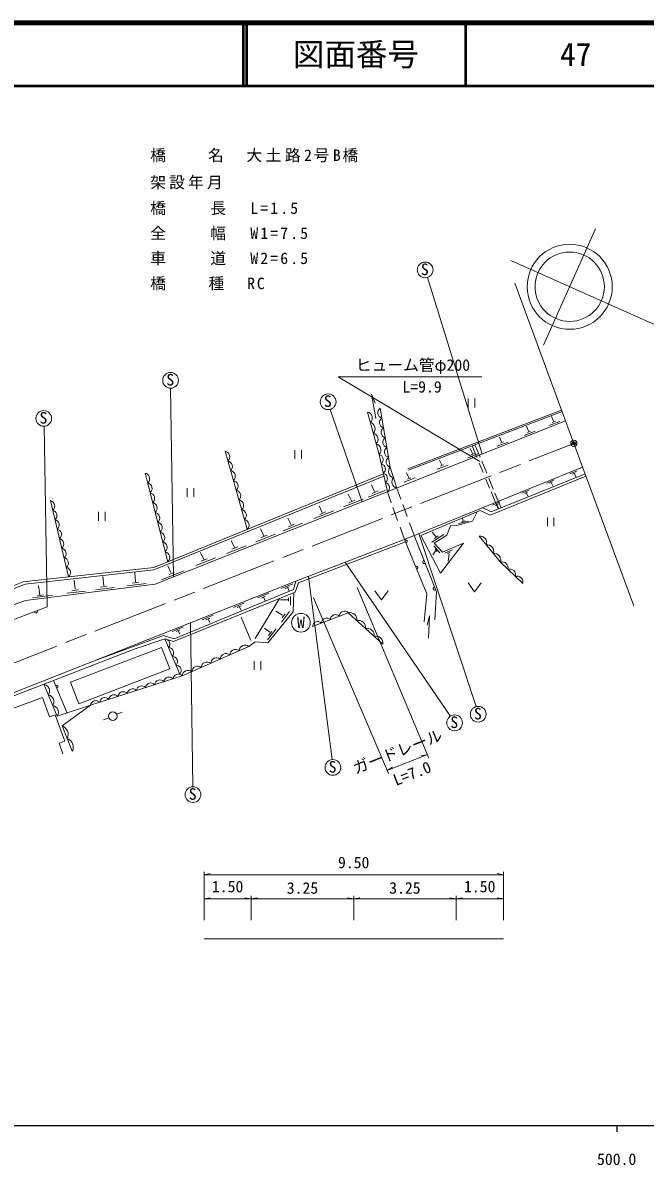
# Model space of a CAD drawing. Units: millimetres, scale not verified, with parts at other scales. Extents: x 40000 to 680000, y 20000 to 380000.
# Drawn here: x 473772 to 572519, y 198715 to 380000 of the extents above; entities that cross this region are included whole.
import ezdxf
from ezdxf.enums import TextEntityAlignment as Align

# ---------------------------------------------------------------- set-up
doc = ezdxf.new("R2010")
doc.units = ezdxf.units.MM
doc.header["$LTSCALE"] = 1000
doc.header["$PDMODE"] = 32
doc.header["$PDSIZE"] = 500
doc.linetypes.add('CHAIN', pattern=[18.5, 12, -1.5, 3.5, -1.5])
for name, color, linetype, lineweight in [('M-BGD', 7, 'Continuous', 13), ('M-BMK', 2, 'CHAIN', 13), ('M-BMK-SRVR', 3, 'Continuous', 13), ('M-STR-HTXT', 7, 'Continuous', 13), ('M-STR-STR1', 1, 'Continuous', 13), ('M-TTL', 2, 'Continuous', 140), ('M-TTL-BAND', 7, 'Continuous', 25), ('M-TTL-LINE', 7, 'Continuous', 50)]:
    doc.layers.add(name, color=color, linetype=linetype, lineweight=lineweight)
doc.layers.add('M-OTRS', color=6, linetype='Continuous')
doc.layers.add('M-TTL-TXT', color=7, linetype='Continuous')
doc.styles.add('ＭＳ ゴシック', font='')
doc.styles.get('ＭＳ ゴシック').set_extended_font_data('MS Gothic')

msp = doc.modelspace()

# ---------------------------------------------------------------- linework, layer by layer
at = {"layer": 'M-BGD'}
for p, q in [((556393, 328835), (564658, 347320)), ((551209, 342295), (578681, 330012)), ((538008, 339606), (546649, 311548)), ((497679, 292054), (497175, 322024)), ((529778, 317192), (529105, 321085)), ((529105, 321085), (529656, 319658)), ((544456, 318976), (544456, 320376)), ((545506, 318976), (545506, 320376)), ((527600, 303965), (522513, 318651)), ((559257, 318530), (534871, 309233)), ((559338, 318311), (534954, 309015)), ((557969, 316776), (557635, 317548)), ((477608, 287345), (477146, 315973)), ((494762, 290893), (559888, 316819)), ((554035, 315210), (553702, 315982)), ((557246, 316095), (558997, 316755)), ((557774, 316568), (558282, 316769)), ((549739, 313500), (549406, 314272)), ((553312, 314529), (555064, 315189)), ((553841, 315002), (554348, 315203)), ((509386, 299624), (505858, 312014)), ((516938, 310787), (516938, 312187)), ((517987, 310787), (517987, 312187)), ((545110, 311657), (544776, 312429)), ((545062, 312868), (545829, 311014)), ((545508, 313038), (546323, 311070)), ((549017, 312819), (550768, 313479)), ((549545, 313292), (550052, 313493)), ((540230, 309842), (539896, 310614)), ((544387, 310976), (546139, 311636)), ((544915, 311449), (545423, 311650)), ((546189, 310143), (546806, 308649)), ((546592, 310417), (547374, 308528)), ((496763, 294486), (493180, 308543)), ((530977, 308412), (494548, 293584)), ((534433, 298053), (562589, 309491)), ((535002, 307809), (534668, 308580)), ((539507, 309161), (541259, 309822)), ((540035, 309634), (540543, 309836)), ((562975, 308444), (548079, 302397)), ((560543, 308432), (561706, 308928)), ((560988, 308390), (561461, 308608)), ((561289, 308414), (561498, 307964)), ((531059, 308041), (494560, 293184)), ((529598, 305609), (529098, 306686)), ((534279, 307128), (536030, 307788)), ((534807, 307600), (535314, 307802)), ((547241, 307598), (547845, 306136)), ((547696, 307749), (548418, 306002)), ((547926, 301876), (563126, 308032)), ((556922, 306966), (558085, 307462)), ((557367, 306925), (557840, 307142)), ((557668, 306948), (557877, 306498)), ((499839, 304771), (499839, 306170)), ((500889, 304771), (500889, 306170)), ((525913, 304142), (525413, 305219)), ((528562, 304727), (531286, 305796)), ((529202, 305317), (530147, 305713)), ((548077, 305576), (549203, 302853)), ((548689, 305348), (549646, 303033)), ((552959, 305356), (554122, 305852)), ((553404, 305315), (553876, 305532)), ((553705, 305338), (553914, 304888)), ((481026, 292077), (478135, 304174)), ((521268, 302292), (520767, 303369)), ((524662, 303176), (527762, 304392)), ((525517, 303850), (526462, 304246)), ((548079, 302397), (546743, 303054)), ((548307, 303466), (549470, 303962)), ((548752, 303425), (549224, 303643)), ((549053, 303448), (549261, 302999)), ((485802, 300971), (485802, 302371)), ((486852, 300971), (486852, 302371)), ((516324, 300324), (515823, 301401)), ((520017, 301326), (523116, 302543)), ((520872, 302000), (521817, 302397)), ((536917, 298656), (546355, 302626)), ((543430, 300790), (543963, 300952)), ((543643, 300957), (543518, 301318)), ((545860, 302418), (545110, 300915)), ((546355, 302626), (547926, 301876)), ((557005, 300114), (557005, 301513)), ((558055, 300114), (558055, 301513)), ((511987, 298598), (511486, 299675)), ((515073, 299358), (518172, 300574)), ((515928, 300032), (516873, 300428)), ((539283, 298487), (538699, 299195)), ((541654, 300180), (541045, 298711)), ((542624, 300243), (541654, 300180)), ((545110, 300915), (542624, 300243)), ((542925, 300521), (544468, 300915)), ((507352, 296753), (506852, 297830)), ((510736, 297632), (513835, 298848)), ((511590, 298306), (512536, 298702)), ((517073, 291371), (534433, 298053)), ((517497, 291145), (534479, 297646)), ((537886, 289358), (534328, 298013)), ((535865, 298635), (539390, 289695)), ((545696, 271484), (536632, 298947)), ((540059, 292667), (536917, 298656)), ((538664, 297604), (540548, 298792)), ((541045, 298711), (539040, 297429)), ((539040, 297429), (540381, 295991)), ((539081, 298167), (539672, 298570)), ((543687, 297436), (540059, 292667)), ((540381, 295991), (543687, 297436)), ((502475, 294846), (501975, 295923)), ((506101, 295787), (509201, 297003)), ((506956, 296461), (507901, 296857)), ((539259, 296203), (538835, 295598)), ((539008, 297009), (539961, 295883)), ((539196, 296467), (539530, 296099)), ((540711, 295828), (541927, 296391)), ((541170, 295800), (541594, 296015)), ((541406, 295709), (541253, 294563)), ((497280, 292791), (496771, 293843)), ((501224, 293880), (504324, 295096)), ((502079, 294554), (503024, 294950)), ((524902, 294384), (541604, 270033)), ((494548, 293584), (473846, 291277)), ((494560, 293184), (474161, 290911)), ((486615, 290671), (486483, 292130)), ((491654, 291295), (491522, 292754)), ((495787, 291620), (499373, 293017)), ((496970, 292472), (497771, 292791)), ((522850, 263080), (519097, 292150)), ((473846, 291277), (461572, 286517)), ((474161, 290911), (461670, 286066)), ((474204, 288348), (494762, 290893)), ((476457, 289232), (476235, 290714)), ((482061, 290107), (481929, 291567)), ((485298, 290028), (488290, 290393)), ((486115, 290449), (487150, 290601)), ((490337, 290652), (493329, 291017)), ((491154, 291072), (492189, 291225)), ((517073, 291371), (495943, 283062)), ((514836, 290234), (516602, 290975)), ((515416, 290248), (516013, 290521)), ((515817, 290341), (516035, 289855)), ((517073, 291371), (516719, 290047)), ((516990, 289672), (517497, 291145)), ((544415, 291107), (545465, 289707)), ((545465, 289707), (546515, 291107)), ((461695, 283938), (474204, 288348)), ((475320, 288755), (478499, 289183)), ((476063, 289055), (477073, 289204)), ((480744, 289464), (483735, 289829)), ((481560, 289885), (482596, 290038)), ((497673, 281821), (516990, 289672)), ((516719, 290047), (497794, 282264)), ((514514, 288666), (510641, 282307)), ((511015, 288731), (512781, 289473)), ((511618, 288722), (512215, 288995)), ((511998, 288782), (512215, 288296)), ((515795, 288437), (514669, 288437)), ((515948, 288771), (515934, 288215)), ((516219, 287562), (516268, 288986)), ((516671, 286550), (516777, 289585)), ((529639, 289841), (530689, 288441)), ((530689, 288441), (531739, 289841)), ((537440, 284922), (537886, 289358)), ((539390, 289695), (539128, 285282)), ((459024, 280236), (477608, 287345)), ((507189, 287227), (508954, 287968)), ((507791, 287217), (508389, 287491)), ((508171, 287278), (508389, 286791)), ((512650, 281620), (516671, 286550)), ((514982, 286005), (513940, 286645)), ((514794, 284872), (516059, 286561)), ((500741, 258773), (500388, 284810)), ((502228, 285276), (503993, 286017)), ((502830, 285267), (503428, 285540)), ((503210, 285327), (503428, 284840)), ((509937, 281979), (508436, 285684)), ((514906, 285574), (515399, 286221)), ((538315, 285915), (537937, 284433)), ((538128, 282335), (538315, 285915)), ((495943, 283062), (468047, 272002)), ((497474, 283407), (499239, 284148)), ((498076, 283397), (498673, 283671)), ((498456, 283458), (498673, 282971)), ((512954, 283274), (512143, 283927)), ((512601, 282098), (513956, 283818)), ((512769, 282797), (513297, 283422)), ((496085, 282785), (484834, 278658)), ((491460, 280612), (496286, 282238)), ((497794, 282264), (496085, 282785)), ((496286, 282238), (497673, 281821)), ((498675, 276654), (496286, 282238)), ((509617, 281036), (510638, 281756)), ((510638, 281756), (512650, 281620)), ((478636, 275608), (491460, 280612)), ((481342, 275342), (495759, 280893)), ((497077, 277470), (495759, 280893)), ((482660, 271919), (497077, 277470)), ((510460, 277316), (510460, 278716)), ((511510, 277316), (511510, 278716)), ((468159, 271600), (478636, 275608)), ((480786, 270466), (478636, 275608)), ((479220, 269948), (477120, 275029)), ((482660, 271919), (481342, 275342)), ((452966, 264254), (476890, 272916)), ((476890, 272916), (478001, 269846)), ((478001, 269846), (478917, 270178)), ((478917, 270178), (480431, 265997)), ((479220, 269948), (484514, 271700)), ((484514, 271700), (479986, 268416)), ((488682, 270270), (489522, 270629)), ((481620, 264390), (479986, 268416)), ((486572, 269372), (487413, 269731)), ((479515, 265666), (480431, 265997)), ((479515, 265666), (480125, 263981)), ((502518, 237619), (502518, 245281)), ((502518, 244781), (503518, 244981)), ((502518, 244781), (550018, 244781)), ((550018, 244781), (549018, 244981)), ((550018, 237619), (550018, 245281)), ((502518, 237619), (502518, 241461)), ((502518, 240961), (503518, 241161)), ((510018, 240961), (509018, 241161)), ((510018, 237619), (510018, 241461)), ((510018, 237619), (510018, 241461)), ((510018, 237619), (510018, 241461)), ((510018, 240961), (511018, 241161)), ((526268, 240961), (525268, 241161)), ((526268, 237619), (526268, 241461)), ((526268, 237619), (526268, 241461)), ((526268, 240961), (527268, 241161)), ((542518, 240961), (541518, 241161)), ((542518, 237619), (542518, 241461)), ((542518, 237619), (542518, 241461)), ((542518, 237619), (542518, 241461)), ((542518, 240961), (543518, 241161)), ((550018, 240961), (549018, 241161)), ((550018, 237619), (550018, 241461)), ((502518, 240961), (510018, 240961)), ((510018, 240961), (526268, 240961)), ((526268, 240961), (542518, 240961)), ((542518, 240961), (550018, 240961)), ((510018, 234619), (502518, 234619)), ((526268, 234619), (510018, 234619)), ((526268, 234619), (542518, 234619)), ((542518, 234619), (550018, 234619))]:
    msp.add_line(p, q, dxfattribs=at)
for points in [[(531609, 305561), (530295, 311491), (528478, 318241)], [(530477, 318838), (532067, 309498), (533121, 306163)], [(553093, 291015), (549554, 294390), (546176, 298541)], [(530890, 281383), (525402, 286379), (519726, 284197)], [(509617, 281036), (499059, 276363), (484514, 271700)]]:
    msp.add_lwpolyline(points, dxfattribs=at)
for centre, radius in [((560545, 338121), 6750), ((560545, 338121), 5500), ((537606, 340789), 1250), ((497213, 323273), 1250), ((522214, 319865), 1250), ((477089, 317222), 1250), ((517896, 284794), 1485), ((488054, 269964), 683), ((542283, 268907), 1250), ((546030, 270279), 1250), ((522968, 261835), 1250), ((500774, 257523), 1250)]:
    msp.add_circle(centre, radius, dxfattribs=at)
for centre, radius, start, end in [((528210, 317264), 1013, 315.50025, 74.62404), ((530978, 318122), 873, 124.96808, 254.35039), ((531243, 316565), 873, 124.96808, 254.35039), ((528664, 315576), 1013, 315.50025, 74.62404), ((531508, 315009), 873, 124.96808, 254.35039), ((529118, 313889), 1013, 315.50025, 74.62404), ((531773, 313452), 873, 124.96808, 254.35039), ((505695, 311131), 898, 312.21719, 79.57479), ((529572, 312202), 1013, 315.50025, 74.62404), ((532038, 311895), 873, 124.96808, 254.35039), ((506136, 309582), 898, 312.21719, 79.57479), ((530140, 310679), 826, 305.75834, 79.22359), ((530469, 309197), 826, 305.75834, 79.22359), ((532303, 310339), 873, 124.96808, 254.35039), ((492992, 307663), 900, 310.66519, 77.92814), ((506577, 308033), 898, 312.21719, 79.57479), ((530797, 307714), 826, 305.75834, 79.22359), ((532821, 308819), 1014, 138.01931, 257.07777), ((493390, 306101), 900, 310.66519, 77.92814), ((507018, 306484), 898, 312.21719, 79.57479), ((531126, 306232), 826, 305.75834, 79.22359), ((533348, 307152), 1014, 138.01931, 257.07777), ((493788, 304539), 900, 310.66519, 77.92814), ((507459, 304936), 898, 312.21719, 79.57479), ((477971, 303336), 854, 307.94513, 78.93807), ((494186, 302977), 900, 310.66519, 77.92814), ((507900, 303387), 898, 312.21719, 79.57479), ((478332, 301824), 854, 307.94513, 78.93807), ((478693, 300312), 854, 307.94513, 78.93807), ((494584, 301416), 900, 310.66519, 77.92814), ((508341, 301838), 898, 312.21719, 79.57479), ((508782, 300289), 898, 312.21719, 79.57479), ((479055, 298799), 854, 307.94513, 78.93807), ((494983, 299854), 900, 310.66519, 77.92814), ((495381, 298292), 900, 310.66519, 77.92814), ((479416, 297287), 854, 307.94513, 78.93807), ((495779, 296730), 900, 310.66519, 77.92814), ((534507, 297699), 254, 281.95318, 122.7309), ((546316, 297505), 1046, 340.58362, 97.67718), ((479778, 295775), 854, 307.94513, 78.93807), ((496177, 295168), 900, 310.66519, 77.92814), ((547442, 296121), 1046, 340.58362, 97.67718), ((548567, 294737), 1046, 340.58362, 97.67718), ((480139, 294263), 854, 307.94513, 78.93807), ((536217, 293537), 254, 281.95318, 122.7309), ((537473, 294432), 254, 101.12783, 301.90555), ((549857, 293528), 914, 343.30435, 109.41631), ((480500, 292751), 854, 307.94513, 78.93807), ((551037, 292403), 914, 343.30435, 109.41631), ((552217, 291278), 914, 343.30435, 109.41631), ((539124, 290246), 254, 101.12783, 301.90555), ((475853, 286624), 254, 190.54328, 31.321), ((524810, 285800), 828, 44.34589, 177.69739), ((520553, 284164), 828, 44.34589, 177.69739), ((521972, 284710), 828, 44.34589, 177.69739), ((523391, 285255), 828, 44.34589, 177.69739), ((525677, 285303), 1111, 351.04305, 104.33649), ((527049, 284054), 1111, 351.04305, 104.33649), ((528421, 282805), 1111, 351.04305, 104.33649), ((496285, 281412), 826, 316.4216, 89.89438), ((509037, 280309), 930, 51.41866, 176.33294), ((529793, 281556), 1111, 351.04305, 104.33649), ((496882, 280016), 826, 316.4216, 89.89438), ((497479, 278620), 826, 316.4216, 89.89438), ((504512, 278307), 930, 51.41866, 176.33294), ((506020, 278974), 930, 51.41866, 176.33294), ((507528, 279642), 930, 51.41866, 176.33294), ((498076, 277224), 826, 316.4216, 89.89438), ((501496, 276972), 930, 51.41866, 176.33294), ((503004, 277639), 930, 51.41866, 176.33294), ((495525, 274880), 833, 41.35356, 174.19947), ((496979, 275347), 833, 41.35356, 174.19947), ((498434, 275813), 833, 41.35356, 174.19947), ((499988, 276304), 930, 51.41866, 176.33294), ((476925, 273957), 1089, 325.20605, 79.69719), ((479092, 274636), 254, 282.30169, 123.0794), ((489706, 273015), 833, 41.35356, 174.19947), ((491161, 273481), 833, 41.35356, 174.19947), ((492616, 273947), 833, 41.35356, 174.19947), ((494070, 274414), 833, 41.35356, 174.19947), ((477625, 272263), 1089, 325.20605, 79.69719), ((485343, 271616), 833, 41.35356, 174.19947), ((486797, 272082), 833, 41.35356, 174.19947), ((488252, 272548), 833, 41.35356, 174.19947), ((478325, 270570), 1089, 325.20605, 79.69719), ((479533, 267060), 1430, 332.65799, 71.51912), ((480350, 265046), 1430, 332.65799, 71.51912)]:
    msp.add_arc(centre, radius, start, end, dxfattribs=at)
at = {"layer": 'M-BMK'}
msp.add_line((467990, 276718), (561202, 313254), dxfattribs=at)
at = {"layer": 'M-BMK-SRVR'}
for p, q in [((551818, 338713), (561202, 313254)), ((561202, 313254), (570697, 287492))]:
    msp.add_line(p, q, dxfattribs=at)
msp.add_circle((561202, 313254), 500, dxfattribs=at)
msp.add_point((561202, 313254), dxfattribs=at)
at = {"layer": 'M-OTRS'}
msp.add_point((561202, 313254), dxfattribs=at)
at = {"layer": 'M-STR-HTXT'}
for p, q in [((546312, 310399), (523825, 323838)), ((523825, 323838), (546629, 323838)), ((526809, 290368), (538197, 263326)), ((531772, 260850), (519913, 288726)), ((531561, 261346), (537964, 263879)), ((537964, 263879), (536961, 263697)), ((531561, 261346), (532417, 261900))]:
    msp.add_line(p, q, dxfattribs=at)
at = {"layer": 'M-STR-STR1'}
for p, q in [((531609, 305561), (532239, 303810)), ((533121, 306163), (533766, 304394)), ((532504, 303075), (533238, 301039)), ((534078, 303539), (534769, 301644)), ((533632, 299946), (534328, 298013)), ((535124, 300669), (535865, 298635))]:
    msp.add_line(p, q, dxfattribs=at)
at = {"layer": 'M-TTL'}
msp.add_line((680000, 380000), (40000, 380000), dxfattribs=at)
at = {"layer": 'M-TTL-BAND'}
for p, q in [((40000, 205000), (579000, 205000)), ((568000, 205000), (568000, 204000))]:
    msp.add_line(p, q, dxfattribs=at)
at = {"layer": 'M-TTL-LINE'}
for p, q in [((508747, 380000), (508747, 370000)), ((509247, 380000), (509247, 370000)), ((543997, 380000), (543997, 370000)), ((40000, 370000), (680000, 370000))]:
    msp.add_line(p, q, dxfattribs=at)

# ---------------------------------------------------------------- texts
at = {"layer": 'M-BGD', "style": 'ＭＳ ゴシック'}
for s, p in [('S', (536927, 339416)), ('S', (496535, 321900)), ('S', (521535, 318492)), ('S', (476411, 315849)), ('W', (517271, 283402)), ('S', (545351, 268905)), ('S', (541604, 267533)), ('S', (522290, 260462)), ('S', (500095, 256150))]:
    msp.add_text(s, height=1833, dxfattribs=at).set_placement(p, align=Align.BOTTOM_LEFT)
for s, p in [('9.50', (526268, 245281)), ('1.50', (506268, 241461)), ('3.25', (518143, 241242)), ('3.25', (534393, 241242)), ('1.50', (546268, 241461))]:
    msp.add_text(s, height=1833, dxfattribs=at).set_placement(p, align=Align.BOTTOM_CENTER)
at = {"layer": 'M-STR-HTXT', "style": 'ＭＳ ゴシック'}
for s, p in [('ヒューム管φ200', (526604, 324231)), ('L=9.9', (534008, 320771))]:
    msp.add_text(s, height=1833, dxfattribs=at).set_placement(p, align=Align.BOTTOM_LEFT)
for s, p in [('ガードレール', (526776, 260244)), ('L=7.0', (533177, 258379))]:
    msp.add_text(s, height=1833, rotation=21.584, dxfattribs=at).set_placement(p, align=Align.BOTTOM_LEFT)
at = {"layer": 'M-STR-HTXT', "char_height": 1833, "attachment_point": 7, "style": 'ＭＳ ゴシック'}
for s, insert in [('\\T1.22;橋\u3000\u3000名\u3000大土路2号B橋', (493990, 357869)), ('\\T1.2;架設年月\u3000', (493990, 353574)), ('\\T1.27;橋\u3000\u3000長\u3000L=1.5', (493990, 349475)), ('\\T1.27;全\u3000\u3000幅\u3000W1=7.5', (493990, 345495)), ('\\T1.27;車\u3000\u3000道\u3000W2=6.5', (493990, 341515)), ('\\T1.23;橋\u3000\u3000種\u3000RC', (493990, 337535))]:
    msp.add_mtext(s, dxfattribs=dict(at, insert=insert))
at = {"layer": 'M-TTL-BAND', "style": 'ＭＳ ゴシック'}
msp.add_text('500.0', height=1833, dxfattribs=at).set_placement((568000, 198195), align=Align.BOTTOM_CENTER)
at = {"layer": 'M-TTL-TXT', "style": 'ＭＳ ゴシック'}
for s, p in [('図面番号', (526622, 375000)), ('47', (561497, 375000))]:
    msp.add_text(s, height=3666, dxfattribs=at).set_placement(p, align=Align.MIDDLE_CENTER)

doc.saveas('drawing.dxf')
